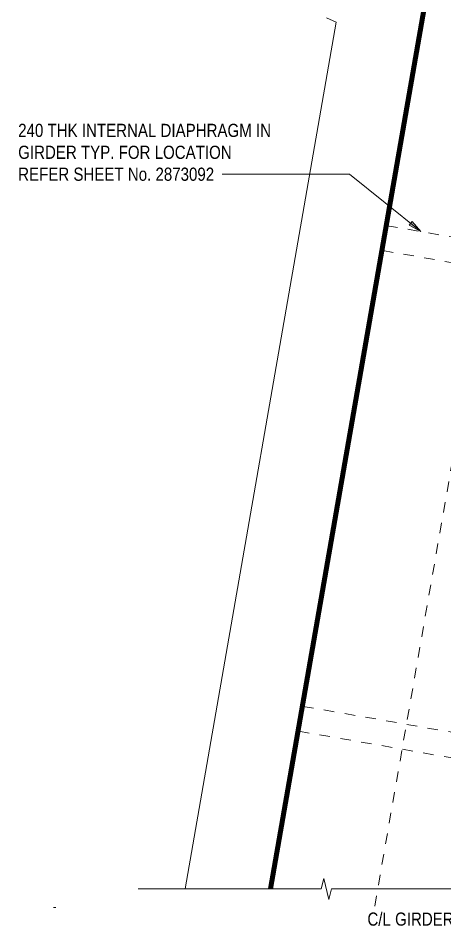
# Model space of a CAD drawing. Header units: metres. Extents: x -1116 to -1094, y 3 to 543.
# Drawn here: x -1115.6 to -1111.55, y 510.7 to 519.33 of the extents above; entities that cross this region are included whole.
import ezdxf

# ---------------------------------------------------------------- set-up
doc = ezdxf.new("R2010")
doc.units = ezdxf.units.M
doc.linetypes.add('JacobsCenter', pattern=[0.015, 0.009, -0.0015, 0.003, -0.0015])
doc.linetypes.add('JacobsDash', pattern=[0.0045, 0.003, -0.0015])
for name, color, linetype, lineweight in [('A-DETL', 7, 'Continuous', 13), ('A-DETL-GENF', 7, 'Continuous', 9), ('G-ANNO-TEXT', 7, 'Continuous', 9), ('S-BEAM', 7, 'Continuous', 50), ('S-BEAM-HDLN', 7, 'JacobsDash', 18)]:
    doc.layers.add(name, color=color, linetype=linetype, lineweight=lineweight)
doc.styles.add('Arial Narrow', font='ARIALN.TTF', dxfattribs={"height": 0.125})

# ---------------------------------------------------------------- blocks, each defined once
blk = doc.blocks.new('06_SFR_GCT_Girder_SuperT_BR08Edge_CS - Super T - 1815-6271143-DRG-2873201 - PLAN - SINAGE FRAME AT SOUTH SIDE')
at = {"layer": 'S-BEAM', "color": 254, "true_color": 0xe1e1e1}
for p, q in [((-1110.3052, 527.7729), (-1113.2181, 511.0533)), ((-1115.2578, 510.8796), (-1115.259, 510.8726))]:
    blk.add_line(p, q, dxfattribs=at)
blk = doc.blocks.new('06_SFR_GCT_Girder_SuperT_BR08Edge_CS - Super T - 1815-6255747-DRG-2873201 - PLAN - SINAGE FRAME AT SOUTH SIDE')
at = {"layer": 'S-BEAM', "color": 254, "true_color": 0xe1e1e1}
blk.add_line((-1110.2847, 527.7729), (-1113.1976, 511.0533), dxfattribs=at)
blk = doc.blocks.new('BREAK LINE - INPUT VIEW SCALE_R13 - Std Break-8821710-DRG-2873201 - PLAN - SINAGE FRAME AT SOUTH SIDE')
at = {"layer": 'A-DETL-GENF'}
for p, q in [((8.75, 0), (8.725, -0.1)), ((17.116, 0), (8.75, 0))]:
    blk.add_line(p, q, dxfattribs=at)
blk = doc.blocks.new('BREAK LINE - INPUT VIEW SCALE_R13 - Std Break-9026009-DRG-2873201 - PLAN - SINAGE FRAME AT SOUTH SIDE')
at = {"layer": 'A-DETL-GENF'}
for p, q in [((1.664, 0.1), (1.639, 0)), ((1.714, -0.1), (1.664, 0.1)), ((1.639, 0), (-0.1, 0)), ((1.739, 0), (1.714, -0.1)), ((3.4781, 0), (1.739, 0))]:
    blk.add_line(p, q, dxfattribs=at)

msp = doc.modelspace()

# ---------------------------------------------------------------- hatches: boundary and pattern name
at = {"layer": 'G-ANNO-TEXT'}
msp.add_hatch(color=256, dxfattribs=at).paths.add_polyline_path([(-1111.7777, 517.3036), (-1111.8612, 517.3991), (-1111.8889, 517.3648)])

# ---------------------------------------------------------------- linework, layer by layer
at = {"layer": 'A-DETL', "linetype": 'JacobsCenter', "lineweight": 18}
msp.add_line((-1112.2165, 510.8899), (-1109.2135, 528.1205), dxfattribs=at)
at = {"layer": 'A-DETL', "linetype": 'JacobsDash', "lineweight": 18}
for p, q in [((-1112.0992, 517.3603), (-1110.1037, 517.0125)), ((-1112.1404, 517.1239), (-1110.1449, 516.7761)), ((-1112.896, 512.7891), (-1110.9001, 512.4412)), ((-1112.9372, 512.5526), (-1110.9413, 512.2048))]:
    msp.add_line(p, q, dxfattribs=at)
at = {"layer": 'G-ANNO-TEXT'}
for p, q in [((-1113.0199, 517.8499), (-1113.6672, 517.8499)), ((-1112.4566, 517.8499), (-1113.0199, 517.8499)), ((-1111.7777, 517.3036), (-1112.4566, 517.8499)), ((-1111.8612, 517.3991), (-1111.8889, 517.3648)), ((-1111.8889, 517.3648), (-1111.7777, 517.3036)), ((-1111.7777, 517.3036), (-1111.8612, 517.3991))]:
    msp.add_line(p, q, dxfattribs=at)

# ---------------------------------------------------------------- block references
at = {"layer": 'A-DETL-GENF', "rotation": 260.1123564118262}
msp.add_blockref('BREAK LINE - INPUT VIEW SCALE_R13 - Std Break-8821710-DRG-2873201 - PLAN - SINAGE FRAME AT SOUTH SIDE', (-1111.0791, 527.9151), dxfattribs=at)
at = {"layer": 'A-DETL-GENF'}
msp.add_blockref('BREAK LINE - INPUT VIEW SCALE_R13 - Std Break-9026009-DRG-2873201 - PLAN - SINAGE FRAME AT SOUTH SIDE', (-1114.3654, 511.0533), dxfattribs=at)
at = {"layer": 'S-BEAM', "color": 254, "true_color": 0xe1e1e1}
msp.add_blockref('06_SFR_GCT_Girder_SuperT_BR08Edge_CS - Super T - 1815-6271143-DRG-2873201 - PLAN - SINAGE FRAME AT SOUTH SIDE', (0, 0), dxfattribs=at)
at = {"layer": 'S-BEAM-HDLN', "color": 254, "true_color": 0xe1e1e1}
msp.add_blockref('06_SFR_GCT_Girder_SuperT_BR08Edge_CS - Super T - 1815-6255747-DRG-2873201 - PLAN - SINAGE FRAME AT SOUTH SIDE', (0, 0), dxfattribs=at)

# ---------------------------------------------------------------- next in the draw order: texts
at = {"layer": 'G-ANNO-TEXT', "char_height": 0.125, "attachment_point": 1, "style": 'Arial Narrow', "bg_fill": 3, "box_fill_scale": 1, "bg_fill_color": 256, "bg_fill_true_color": 13158600, "bg_fill_transparency": 0}
for s, insert in [('240 THK INTERNAL DIAPHRAGM IN ', (-1115.6042, 518.3291)), ('GIRDER TYP. FOR LOCATION ', (-1115.6042, 518.1208)), ('REFER SHEET No. 2873092', (-1115.6042, 517.9124))]:
    msp.add_mtext(s, dxfattribs=dict(at, insert=insert))
at = {"layer": 'G-ANNO-TEXT', "insert": (-1112.2859, 510.8284), "char_height": 0.125, "attachment_point": 1, "style": 'Arial Narrow', "bg_fill": 3, "box_fill_scale": 1, "bg_fill_color": 256, "bg_fill_transparency": 0}
msp.add_mtext('C/L GIRDER GIR232115', dxfattribs=at)

doc.saveas('drawing.dxf')
